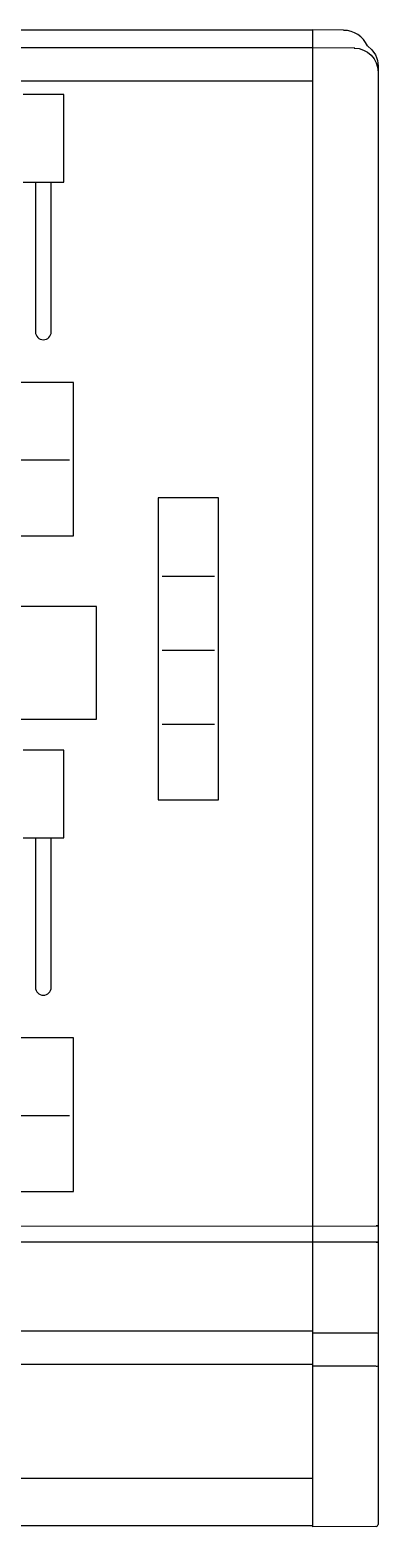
# Model space of a CAD drawing. Extents: x -49 to 275, y -8 to 142.
# Drawn here: x -12.41 to -9.1, y 55.91 to 70.14 of the extents above; entities that cross this region are included whole.
import ezdxf
from ezdxf.enums import TextEntityAlignment as Align

# ---------------------------------------------------------------- set-up
doc = ezdxf.new("R2010")
doc.units = 0
doc.header["$LTSCALE"] = 0.5
doc.header["$MEASUREMENT"] = 0
doc.layers.get('0').update_dxf_attribs({"linetype": 'CONTINUOUS'})
doc.layers.add('RISER', color=7, linetype='CONTINUOUS')
doc.styles.add('ARIAL', font='arial.ttf')

# ---------------------------------------------------------------- blocks, each defined once
blk = doc.blocks.new('*U39')
at = {"layer": 'RISER'}
for p, q in [((10.53, 7.277), (-10.53, 7.277)), ((10.822, 7.275), (10.53, 7.278)), ((10.53, -6.959), (10.53, 7.278)), ((10.53, 7.107), (-10.53, 7.107)), ((10.93, 7.104), (10.53, 7.107)), ((11.15, 6.935), (11.15, -6.935)), ((-10.53, 6.795), (10.53, 6.795)), ((8.163, 6.663), (7.777, 6.663)), ((8.163, 5.829), (8.163, 6.663)), ((7.777, 5.829), (8.163, 5.829)), ((7.892, 5.831), (7.892, 4.407)), ((8.042, 4.407), (8.042, 5.832)), ((8.254, 3.926), (7.68, 3.926)), ((8.254, 2.466), (8.254, 3.926)), ((7.717, 3.188), (8.217, 3.188)), ((9.059, 2.827), (9.059, -0.044)), ((9.633, 2.827), (9.059, 2.827)), ((9.633, -0.044), (9.633, 2.827)), ((7.68, 2.466), (8.254, 2.466)), ((9.096, 2.084), (9.596, 2.084)), ((8.474, 1.794), (4.419, 1.794)), ((8.474, 0.722), (8.474, 1.794)), ((9.096, 1.379), (9.596, 1.379)), ((4.419, 0.722), (8.474, 0.722)), ((9.096, 0.674), (9.596, 0.674)), ((8.163, 0.428), (7.777, 0.428)), ((8.163, -0.405), (8.163, 0.428)), ((9.059, -0.044), (9.633, -0.044)), ((7.777, -0.405), (8.163, -0.405)), ((7.892, -0.403), (7.892, -1.828)), ((8.042, -1.828), (8.042, -0.402)), ((8.254, -2.309), (7.68, -2.309)), ((8.254, -3.768), (8.254, -2.309)), ((7.717, -3.047), (8.217, -3.047)), ((7.68, -3.768), (8.254, -3.768)), ((-11.13, -4.093), (11.15, -4.098)), ((-11.13, -4.254), (11.15, -4.248)), ((10.53, -5.096), (-10.53, -5.096)), ((11.13, -5.116), (10.53, -5.115)), ((10.53, -5.413), (-10.53, -5.413)), ((11.13, -5.432), (10.53, -5.432)), ((10.53, -6.5), (-10.53, -6.5)), ((-10.53, -6.945), (10.53, -6.945)), ((11.13, -6.955), (10.53, -6.96))]:
    blk.add_line(p, q, dxfattribs=at)
at = {"layer": 'RISER', "flags": 128}
blk.add_lwpolyline([(11.049, 7.128), (11.092, 7.089), (11.125, 7.041)], dxfattribs=at)
at = {"layer": 'RISER'}
for centre, radius, start, end in [((10.821, 7.024), 0.25, 24.4044, 89.8069), ((7.967, 4.407), 0.075, 180.451, 359.549), ((7.967, -1.827), 0.075, 180.451, 359.549), ((11.135, -4.056), 0.0379, 262.6816, 293.3018), ((11.135, -4.284), 0.0308, 60.7505, 98.8967), ((11.135, -5.147), 0.0308, 60.7505, 98.8967), ((11.135, -5.394), 0.0379, 262.6816, 293.3018), ((11.13, -6.935), 0.02, 270.4951, 0)]:
    blk.add_arc(centre, radius, start, end, dxfattribs=at)
at = {"layer": 'RISER', "extrusion": (0, 0, -1)}
for centre, major_axis, ratio, start_param, end_param in [((10.92, 6.877), (-0.23, -0.014), 0.990193, 1.641297, 3.203367), ((10.9, 6.932), (-0.248, -0.028), 0.990016, 2.79871, 3.253899)]:
    blk.add_ellipse(centre, major_axis=major_axis, ratio=ratio, start_param=start_param, end_param=end_param, dxfattribs=at)
at = {"layer": 'RISER', "color": 1, "style": 'ARIAL'}
blk.add_attdef('STATIONID', text='', height=0.688, dxfattribs=at).set_placement((0, 8.877), align=Align.CENTER)
blk.add_attdef('DRAWINGREF', text='', height=0.688, dxfattribs=at).set_placement((0, -7.445), align=Align.TOP_CENTER)

msp = doc.modelspace()

# ---------------------------------------------------------------- block references
msp.add_blockref('*U39', (-20.25, 62.866))

doc.saveas('drawing.dxf')
